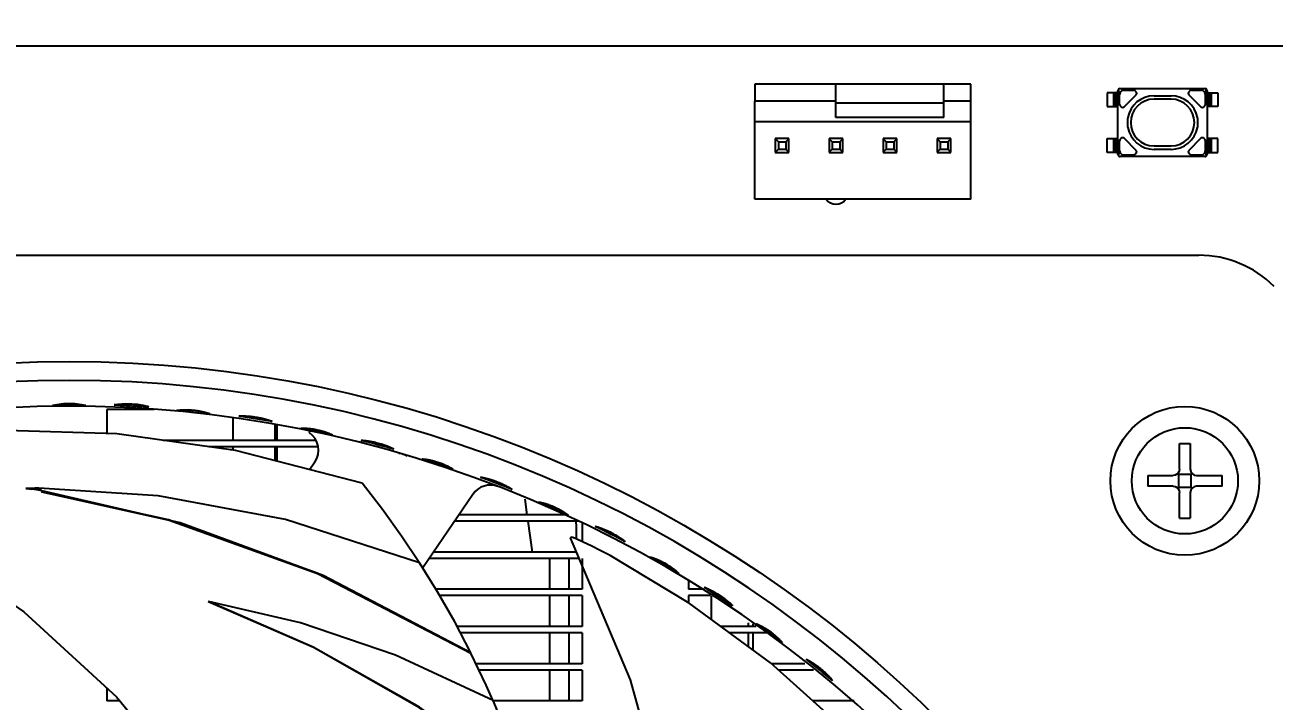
# Model space of a CAD drawing. Header units: millimetres. Extents: x 0 to 841, y 0 to 594.
# Drawn here: x 212.7 to 271.4, y 219 to 250.8 of the extents above; entities that cross this region are included whole.
import ezdxf

# ---------------------------------------------------------------- set-up
doc = ezdxf.new("R2010")
doc.units = ezdxf.units.MM
doc.header["$LTSCALE"] = 46.255
doc.layers.get('0').update_dxf_attribs({"linetype": 'CONTINUOUS'})
doc.layers.add('ASSEM_MEM', color=7, linetype='CONTINUOUS')
doc.styles.get("Standard").update_dxf_attribs({"font": 'txt', "width": 0.8})
doc.dimstyles.new('DIMSTYLE_1', dxfattribs={"dimtxt": 3, "dimasz": 2.1, "dimexe": 2, "dimexo": 1, "dimgap": 0.75, "dimtad": 1, "dimzin": 0, "dimdsep": 46, "dimtxsty": 'STANDARD', "dimblk": '_FILLED', "dimblk1": '_FILLED', "dimblk2": '_FILLED', "dimcen": 0.09, "dimazin": 0, "dimtp": 0.01, "dimtm": 0.01, "dimtfac": 1, "dimtofl": 0, "dimtmove": 0, "dimatfit": 3, "dimldrblk": '_FILLED', "dimfxl": 1, "dimtolj": 1, "dimtzin": 0, "dimarcsym": 0})

# ---------------------------------------------------------------- blocks, each defined once
blk = doc.blocks.new('_FILLED')
at = {"color": 0, "linetype": 'BYBLOCK'}
blk.add_solid([(0, 0), (-1, 0.167), (-1, -0.167)], dxfattribs=at)
blk = doc.blocks.new('*D12')
at = {"color": 7, "linetype": 'CONTINUOUS'}
for p, q in [((130.102, 253.79), (130.102, 267.81)), ((277.862, 231), (277.862, 267.81)), ((130.102, 265.81), (203.982, 265.81)), ((277.862, 265.81), (203.982, 265.81))]:
    blk.add_line(p, q, dxfattribs=at)
at = {"color": 7, "linetype": 'CONTINUOUS', "xscale": 2.1, "yscale": 2.1, "zscale": 2.1, "rotation": 180}
blk.add_blockref('_FILLED', (130.102, 265.81), dxfattribs=at)
at = {"color": 7, "linetype": 'CONTINUOUS', "xscale": 2.1, "yscale": 2.1, "zscale": 2.1}
blk.add_blockref('_FILLED', (277.862, 265.81), dxfattribs=at)
at = {"color": 7, "linetype": 'CONTINUOUS', "insert": (188.026, 269.56), "char_height": 3, "width": 14.4, "attachment_point": 2, "line_spacing_factor": 0.9}
blk.add_mtext('147.76', dxfattribs=at)

msp = doc.modelspace()

# ---------------------------------------------------------------- linework, layer by layer
at = {"color": 7, "linetype": 'CONTINUOUS'}
for p, q in [((216.522, 232.69), (216.522, 231.56)), ((218.752, 232.69), (216.522, 232.69)), ((222.443, 232.305), (222.443, 231.24)), ((224.42, 231.965), (224.42, 231.24)), ((224.543, 231.24), (224.543, 231.944)), ((226.354, 231.24), (219.174, 231.24)), ((226.463, 230.94), (221.327, 230.94)), ((222.443, 230.94), (222.443, 230.784)), ((224.42, 230.94), (224.42, 230.293)), ((224.543, 230.261), (224.543, 230.94)), ((236.308, 227.74), (236.204, 228.47)), ((238.039, 227.74), (233.088, 227.74)), ((238.701, 227.44), (232.884, 227.44)), ((236.558, 225.99), (236.351, 227.44)), ((238.592, 227.44), (238.606, 227.171)), ((238.606, 227.171), (238.611, 226.815)), ((238.897, 227.334), (238.897, 226.478)), ((238.611, 226.815), (238.611, 226.604)), ((238.611, 225.99), (231.896, 225.99)), ((238.738, 225.69), (231.692, 225.69)), ((237.348, 225.69), (237.348, 224.24)), ((238.261, 225.69), (238.261, 224.24)), ((238.897, 225.69), (238.897, 224.24)), ((243.897, 224.633), (243.897, 224.24)), ((238.897, 224.24), (232.01, 224.24)), ((244.514, 224.24), (243.897, 224.24)), ((238.897, 223.94), (232.187, 223.94)), ((237.348, 223.94), (237.348, 222.49)), ((238.261, 223.94), (238.261, 222.49)), ((238.897, 223.94), (238.897, 222.49)), ((243.897, 223.94), (243.897, 223.601)), ((244.929, 223.94), (243.897, 223.94)), ((244.961, 223.917), (244.961, 222.824)), ((238.897, 222.49), (233.005, 222.49)), ((238.897, 222.19), (233.163, 222.19)), ((237.348, 222.19), (237.348, 220.74)), ((238.261, 222.19), (238.261, 220.74)), ((238.897, 222.19), (238.897, 220.74)), ((247.083, 222.49), (245.417, 222.49)), ((247.719, 222.19), (245.826, 222.19)), ((246.704, 222.658), (246.704, 222.49)), ((246.704, 222.19), (246.704, 221.546)), ((246.92, 222.611), (246.92, 222.49)), ((246.92, 222.19), (246.92, 221.388)), ((238.897, 220.74), (233.892, 220.74)), ((238.897, 220.44), (234.038, 220.44)), ((237.348, 220.44), (237.348, 218.99)), ((238.261, 220.44), (238.261, 218.99)), ((238.897, 220.44), (238.897, 218.99)), ((249.361, 220.74), (247.796, 220.74)), ((249.777, 220.44), (248.131, 220.44)), ((216.522, 219.597), (216.522, 218.99)), ((217.133, 218.99), (216.522, 218.99)), ((238.897, 218.99), (234.706, 218.99)), ((251.69, 218.99), (249.748, 218.99))]:
    msp.add_line(p, q, dxfattribs=at)
at = {"layer": 'ASSEM_MEM', "color": 7, "linetype": 'CONTINUOUS'}
for p, q in [((302.102, 249.79), (134.102, 249.79)), ((247.022, 247.99), (247.022, 247.22)), ((257.182, 247.99), (247.022, 247.99)), ((250.832, 246.434), (250.832, 247.99)), ((255.912, 246.434), (255.912, 247.99)), ((257.182, 242.58), (257.182, 247.99)), ((263.602, 247.59), (263.602, 246.94)), ((264.102, 247.59), (263.602, 247.59)), ((263.903, 246.985), (263.903, 247.545)), ((263.903, 247.545), (264.102, 247.545)), ((264, 246.985), (264, 247.545)), ((264.102, 244.69), (264.102, 247.69)), ((264.152, 247.05), (264.152, 247.776)), ((264.182, 247.509), (264.182, 247.511)), ((264.182, 247.043), (264.182, 247.509)), ((264.202, 247.79), (268.202, 247.79)), ((264.206, 247.604), (264.207, 247.606)), ((264.286, 247.684), (264.287, 247.685)), ((264.38, 247.709), (264.382, 247.709)), ((264.382, 247.709), (264.848, 247.709)), ((264.396, 246.929), (264.962, 247.495)), ((264.842, 247.709), (264.842, 247.79)), ((264.962, 247.636), (264.919, 247.68)), ((267.486, 247.68), (267.442, 247.636)), ((267.442, 247.495), (268.008, 246.929)), ((267.557, 247.709), (268.022, 247.709)), ((267.562, 247.79), (267.562, 247.709)), ((268.022, 247.709), (268.024, 247.709)), ((268.118, 247.685), (268.119, 247.684)), ((268.197, 247.606), (268.198, 247.604)), ((268.222, 247.511), (268.222, 247.509)), ((268.222, 247.043), (268.222, 247.509)), ((268.252, 247.05), (268.252, 247.776)), ((268.302, 247.69), (268.302, 244.69)), ((268.302, 247.59), (268.802, 247.59)), ((268.302, 247.545), (268.502, 247.545)), ((268.404, 246.985), (268.404, 247.545)), ((268.502, 246.985), (268.502, 247.545)), ((268.802, 247.59), (268.802, 246.94)), ((247.022, 247.22), (250.832, 247.22)), ((247.022, 242.58), (247.022, 247.204)), ((250.832, 247.12), (255.912, 247.12)), ((255.912, 247.22), (257.182, 247.22)), ((263.602, 246.94), (264.102, 246.94)), ((263.903, 246.985), (264.102, 246.985)), ((264.102, 247.05), (264.182, 247.05)), ((264.212, 246.973), (264.255, 246.929)), ((265.802, 247.45), (266.602, 247.45)), ((266.602, 247.29), (265.802, 247.29)), ((268.15, 246.929), (268.193, 246.973)), ((268.222, 247.05), (268.302, 247.05)), ((268.302, 246.985), (268.502, 246.985)), ((268.802, 246.94), (268.302, 246.94)), ((250.832, 246.444), (255.912, 246.444)), ((255.912, 246.434), (250.832, 246.434)), ((264.562, 245.975), (264.562, 246.404)), ((267.842, 246.404), (267.842, 245.975)), ((257.182, 246.228), (247.022, 246.228)), ((247.972, 245.44), (247.972, 244.79)), ((248.622, 245.44), (247.972, 245.44)), ((248.122, 245.29), (247.972, 245.44)), ((248.122, 245.29), (248.122, 244.94)), ((248.122, 245.29), (248.472, 245.29)), ((248.622, 245.44), (248.472, 245.29)), ((248.472, 245.29), (248.472, 244.94)), ((248.622, 244.79), (248.622, 245.44)), ((250.512, 245.44), (250.512, 244.79)), ((251.162, 245.44), (250.512, 245.44)), ((250.662, 245.29), (250.512, 245.44)), ((250.662, 245.29), (250.662, 244.94)), ((250.662, 245.29), (251.012, 245.29)), ((251.162, 245.44), (251.012, 245.29)), ((251.012, 245.29), (251.012, 244.94)), ((251.162, 244.79), (251.162, 245.44)), ((253.052, 245.44), (253.052, 244.79)), ((253.702, 245.44), (253.052, 245.44)), ((253.202, 245.29), (253.052, 245.44)), ((253.202, 245.29), (253.202, 244.94)), ((253.202, 245.29), (253.552, 245.29)), ((253.702, 245.44), (253.552, 245.29)), ((253.552, 245.29), (253.552, 244.94)), ((253.702, 244.79), (253.702, 245.44)), ((255.592, 245.44), (255.592, 244.79)), ((256.242, 245.44), (255.592, 245.44)), ((255.742, 245.29), (255.592, 245.44)), ((255.742, 245.29), (255.742, 244.94)), ((255.742, 245.29), (256.092, 245.29)), ((256.242, 245.44), (256.092, 245.29)), ((256.092, 245.29), (256.092, 244.94)), ((256.242, 244.79), (256.242, 245.44)), ((263.602, 244.79), (263.602, 245.44)), ((263.602, 245.44), (264.102, 245.44)), ((263.903, 244.835), (263.903, 245.395)), ((263.903, 245.395), (264.102, 245.395)), ((264, 244.835), (264, 245.395)), ((264.182, 245.33), (264.102, 245.33)), ((264.152, 244.603), (264.152, 245.33)), ((264.182, 244.87), (264.182, 245.336)), ((264.255, 245.45), (264.212, 245.406)), ((264.962, 244.884), (264.396, 245.45)), ((268.008, 245.45), (267.442, 244.884)), ((268.193, 245.406), (268.15, 245.45)), ((268.222, 244.87), (268.222, 245.336)), ((268.302, 245.33), (268.222, 245.33)), ((268.252, 244.603), (268.252, 245.33)), ((268.802, 245.44), (268.302, 245.44)), ((268.302, 245.395), (268.502, 245.395)), ((268.404, 244.835), (268.404, 245.395)), ((268.502, 244.835), (268.502, 245.395)), ((268.802, 244.79), (268.802, 245.44)), ((247.972, 244.79), (248.122, 244.94)), ((247.972, 244.79), (248.622, 244.79)), ((248.122, 244.94), (248.472, 244.94)), ((248.622, 244.79), (248.472, 244.94)), ((250.512, 244.79), (250.662, 244.94)), ((250.512, 244.79), (251.162, 244.79)), ((250.662, 244.94), (251.012, 244.94)), ((251.162, 244.79), (251.012, 244.94)), ((253.052, 244.79), (253.202, 244.94)), ((253.052, 244.79), (253.702, 244.79)), ((253.202, 244.94), (253.552, 244.94)), ((253.702, 244.79), (253.552, 244.94)), ((255.592, 244.79), (255.742, 244.94)), ((255.592, 244.79), (256.242, 244.79)), ((255.742, 244.94), (256.092, 244.94)), ((256.242, 244.79), (256.092, 244.94)), ((264.102, 244.79), (263.602, 244.79)), ((263.903, 244.835), (264.102, 244.835)), ((264.182, 244.868), (264.182, 244.87)), ((268.202, 244.59), (264.202, 244.59)), ((264.207, 244.773), (264.206, 244.775)), ((264.287, 244.694), (264.286, 244.695)), ((264.382, 244.67), (264.38, 244.67)), ((264.382, 244.67), (264.848, 244.67)), ((264.842, 244.59), (264.842, 244.67)), ((264.919, 244.699), (264.962, 244.743)), ((265.802, 245.09), (266.602, 245.09)), ((266.602, 244.93), (265.802, 244.93)), ((267.442, 244.743), (267.486, 244.699)), ((267.557, 244.67), (268.022, 244.67)), ((267.562, 244.67), (267.562, 244.59)), ((268.024, 244.67), (268.022, 244.67)), ((268.119, 244.695), (268.118, 244.694)), ((268.198, 244.775), (268.197, 244.773)), ((268.222, 244.87), (268.222, 244.868)), ((268.302, 244.835), (268.502, 244.835)), ((268.302, 244.79), (268.802, 244.79)), ((257.182, 242.58), (247.022, 242.58)), ((161.592, 239.95), (267.913, 239.95)), ((214.48, 232.955), (213.959, 232.876)), ((213.959, 232.876), (214.484, 232.881)), ((215.013, 232.956), (214.48, 232.955)), ((214.484, 232.881), (215.009, 232.881)), ((215.009, 232.881), (215.534, 232.876)), ((215.534, 232.876), (215.013, 232.956)), ((217.413, 232.958), (216.872, 232.911)), ((216.872, 232.911), (217.413, 232.888)), ((217.959, 232.929), (217.413, 232.958)), ((217.413, 232.888), (217.953, 232.859)), ((217.953, 232.859), (218.493, 232.826)), ((218.493, 232.826), (217.959, 232.929)), ((220.348, 232.676), (219.821, 232.651)), ((219.821, 232.651), (220.343, 232.601)), ((220.343, 232.601), (220.866, 232.546)), ((220.877, 232.62), (220.348, 232.676)), ((220.866, 232.546), (221.387, 232.486)), ((221.387, 232.486), (220.877, 232.62)), ((223.936, 232.241), (223.887, 232.253)), ((226.091, 231.678), (226.044, 231.608)), ((226.09, 231.768), (226.07, 231.771)), ((226.126, 231.763), (226.09, 231.768)), ((226.671, 231.648), (226.639, 231.657)), ((226.701, 231.64), (226.671, 231.648)), ((226.758, 231.653), (226.781, 231.646)), ((226.802, 231.611), (226.778, 231.618)), ((229.646, 231.005), (229.671, 230.995)), ((267.002, 229.889), (267.002, 231.09)), ((267.002, 231.09), (267.502, 231.09)), ((267.502, 231.09), (267.502, 229.889)), ((222.443, 230.8), (222.331, 230.8)), ((229.665, 230.981), (229.64, 230.99)), ((226.307, 230.219), (226.069, 229.869)), ((231.705, 230.325), (231.728, 230.32)), ((231.73, 230.291), (231.706, 230.297)), ((231.805, 230.272), (231.771, 230.281)), ((232.334, 230.102), (232.304, 230.113)), ((232.364, 230.09), (232.334, 230.102)), ((265.502, 229.59), (265.502, 229.09)), ((265.502, 229.59), (266.702, 229.59)), ((266.912, 229.68), (266.952, 229.64)), ((266.952, 229.64), (266.952, 229.04)), ((267.552, 229.64), (266.952, 229.64)), ((267.593, 229.68), (267.552, 229.64)), ((267.552, 229.04), (267.552, 229.64)), ((267.802, 229.59), (269.002, 229.59)), ((269.002, 229.09), (269.002, 229.59)), ((212.935, 228.985), (212.715, 228.978)), ((212.981, 228.945), (212.715, 228.982)), ((212.715, 228.982), (212.741, 228.976)), ((212.715, 228.978), (212.77, 228.975)), ((212.935, 228.985), (212.741, 228.979)), ((212.741, 228.979), (212.981, 228.945)), ((212.741, 228.978), (212.756, 228.977)), ((213.13, 228.99), (212.935, 228.985)), ((213.221, 228.911), (212.981, 228.945)), ((213.324, 228.994), (213.13, 228.99)), ((213.46, 228.875), (213.221, 228.911)), ((213.46, 228.875), (213.324, 228.994)), ((218.929, 228.637), (213.324, 228.994)), ((213.448, 228.82), (219.45, 227.49)), ((219.968, 227.357), (213.46, 228.875)), ((233.746, 228.705), (231.389, 225.245)), ((266.702, 229.09), (265.502, 229.09)), ((266.912, 228.999), (266.952, 229.04)), ((266.952, 229.04), (267.552, 229.04)), ((267.002, 227.59), (267.002, 228.79)), ((267.502, 228.79), (267.502, 227.59)), ((267.593, 228.999), (267.552, 229.04)), ((269.002, 229.09), (267.802, 229.09)), ((237.211, 228.228), (237.186, 228.237)), ((237.307, 228.193), (237.274, 228.205)), ((237.805, 227.972), (237.776, 227.986)), ((237.833, 227.957), (237.805, 227.972)), ((237.926, 227.907), (237.884, 227.93)), ((267.002, 227.59), (267.502, 227.59)), ((239.909, 227.048), (239.86, 227.068)), ((239.865, 227.082), (239.89, 227.073)), ((238.366, 226.688), (238.33, 226.657)), ((238.33, 226.657), (238.33, 226.654)), ((240.618, 226.682), (240.573, 226.71)), ((242.43, 225.641), (242.452, 225.631)), ((242.541, 225.558), (242.509, 225.574)), ((243.024, 225.281), (242.997, 225.299)), ((243.05, 225.264), (243.024, 225.281)), ((233.649, 221.235), (226.414, 224.993)), ((226.232, 221.517), (221.3, 223.665)), ((247.452, 222.405), (247.435, 222.416)), ((247.482, 222.386), (247.452, 222.405)), ((247.932, 222.06), (247.907, 222.08)), ((247.956, 222.04), (247.932, 222.06)), ((249.776, 220.734), (249.754, 220.749))]:
    msp.add_line(p, q, dxfattribs=at)
for points in [[(264.207, 247.606), (264.217, 247.622), (264.228, 247.637), (264.241, 247.65)], [(264.241, 247.65), (264.255, 247.663), (264.27, 247.674), (264.286, 247.684)], [(268.119, 247.684), (268.135, 247.674), (268.15, 247.663), (268.164, 247.65)], [(268.164, 247.65), (268.176, 247.637), (268.188, 247.622), (268.197, 247.606)], [(264.241, 244.729), (264.228, 244.742), (264.217, 244.757), (264.207, 244.773)], [(264.286, 244.695), (264.27, 244.705), (264.255, 244.716), (264.241, 244.729)], [(268.164, 244.729), (268.15, 244.716), (268.135, 244.705), (268.119, 244.695)], [(268.197, 244.773), (268.188, 244.757), (268.176, 244.742), (268.164, 244.729)], [(213.961, 232.876), (213.989, 232.884), (214.017, 232.891), (214.045, 232.898), (214.073, 232.904), (214.101, 232.91), (214.128, 232.915), (214.155, 232.92), (214.181, 232.925), (214.208, 232.929), (214.234, 232.933), (214.26, 232.937), (214.285, 232.94), (214.31, 232.943)], [(214.31, 232.943), (214.335, 232.946), (214.36, 232.949), (214.384, 232.952), (214.408, 232.954), (214.432, 232.956), (214.457, 232.958), (214.481, 232.96), (214.506, 232.962), (214.531, 232.963), (214.558, 232.965), (214.586, 232.966), (214.616, 232.967), (214.651, 232.968), (214.693, 232.969), (214.748, 232.969)], [(214.748, 232.969), (214.803, 232.969), (214.845, 232.968), (214.88, 232.967), (214.91, 232.966), (214.938, 232.965), (214.964, 232.963), (214.99, 232.962), (215.015, 232.96), (215.039, 232.958), (215.063, 232.956), (215.087, 232.954), (215.112, 232.952), (215.136, 232.949), (215.161, 232.946), (215.185, 232.943)], [(215.185, 232.943), (215.211, 232.94), (215.236, 232.937), (215.262, 232.933), (215.288, 232.929), (215.315, 232.925), (215.341, 232.92), (215.368, 232.915), (215.396, 232.91), (215.423, 232.904), (215.451, 232.898), (215.479, 232.891), (215.508, 232.884), (215.536, 232.876)], [(216.873, 232.911), (216.904, 232.916), (216.935, 232.922), (216.966, 232.926), (216.996, 232.931), (217.026, 232.935), (217.055, 232.938), (217.084, 232.941), (217.112, 232.944), (217.14, 232.947), (217.168, 232.949), (217.195, 232.951), (217.222, 232.953)], [(217.222, 232.953), (217.248, 232.955), (217.274, 232.956), (217.3, 232.958), (217.326, 232.959), (217.352, 232.959), (217.377, 232.96), (217.403, 232.961), (217.43, 232.961), (217.457, 232.961), (217.485, 232.961), (217.515, 232.961), (217.548, 232.96), (217.584, 232.96), (217.629, 232.958), (217.687, 232.955)], [(217.687, 232.955), (217.749, 232.952), (217.797, 232.948), (217.836, 232.945), (217.87, 232.942), (217.902, 232.939), (217.931, 232.936), (217.96, 232.933), (217.987, 232.929), (218.014, 232.926), (218.041, 232.922), (218.068, 232.918), (218.094, 232.914), (218.121, 232.91), (218.147, 232.906), (218.174, 232.901), (218.201, 232.896), (218.228, 232.891), (218.256, 232.885), (218.284, 232.879), (218.313, 232.873), (218.342, 232.866), (218.371, 232.859), (218.401, 232.852), (218.431, 232.844), (218.462, 232.835), (218.493, 232.826)], [(219.82, 232.651), (219.849, 232.656), (219.878, 232.66), (219.907, 232.664), (219.935, 232.667), (219.963, 232.67), (219.99, 232.673), (220.018, 232.675), (220.045, 232.677), (220.071, 232.678), (220.098, 232.68), (220.124, 232.681), (220.149, 232.681), (220.175, 232.682), (220.2, 232.682), (220.225, 232.682), (220.249, 232.682), (220.273, 232.682), (220.298, 232.682), (220.322, 232.681), (220.347, 232.68), (220.371, 232.679), (220.397, 232.678), (220.423, 232.677), (220.451, 232.675), (220.482, 232.673), (220.516, 232.671), (220.558, 232.667), (220.613, 232.662)], [(220.613, 232.662), (220.668, 232.656), (220.709, 232.65), (220.744, 232.646), (220.774, 232.641), (220.801, 232.637), (220.828, 232.633), (220.853, 232.629), (220.877, 232.625), (220.901, 232.62), (220.925, 232.616), (220.949, 232.611), (220.973, 232.606), (220.997, 232.601), (221.021, 232.596), (221.045, 232.59), (221.07, 232.585), (221.095, 232.579), (221.121, 232.572), (221.146, 232.566), (221.172, 232.558), (221.198, 232.551), (221.225, 232.543), (221.251, 232.535), (221.278, 232.526), (221.305, 232.517), (221.332, 232.507), (221.36, 232.497), (221.387, 232.486)], [(223.083, 232.372), (223.056, 232.374), (223.029, 232.375), (223.001, 232.376), (222.973, 232.377), (222.945, 232.378), (222.916, 232.378), (222.887, 232.379), (222.857, 232.379), (222.827, 232.378), (222.795, 232.378), (222.764, 232.377), (222.73, 232.375)], [(222.731, 232.38), (222.764, 232.382), (222.795, 232.384), (222.827, 232.386), (222.857, 232.387), (222.887, 232.388), (222.916, 232.389), (222.945, 232.389), (222.974, 232.389), (223.001, 232.389), (223.029, 232.388), (223.056, 232.388), (223.083, 232.387)], [(223.083, 232.387), (223.11, 232.386), (223.136, 232.384), (223.162, 232.383), (223.189, 232.381)], [(223.188, 232.364), (223.162, 232.367), (223.136, 232.368), (223.109, 232.37), (223.083, 232.372)], [(223.356, 232.347), (223.325, 232.351), (223.296, 232.354), (223.268, 232.357), (223.241, 232.36), (223.214, 232.362), (223.188, 232.364)], [(223.189, 232.381), (223.215, 232.379), (223.242, 232.377), (223.269, 232.374), (223.297, 232.372), (223.326, 232.369), (223.357, 232.365), (223.391, 232.361), (223.429, 232.356), (223.475, 232.35), (223.536, 232.341)], [(223.533, 232.322), (223.473, 232.331), (223.427, 232.338), (223.389, 232.343), (223.356, 232.347)], [(223.887, 232.253), (223.863, 232.258), (223.838, 232.264), (223.813, 232.269), (223.788, 232.275), (223.761, 232.281), (223.734, 232.286), (223.704, 232.292), (223.672, 232.298), (223.635, 232.305), (223.591, 232.313), (223.533, 232.322)], [(223.536, 232.341), (223.596, 232.331), (223.642, 232.323), (223.68, 232.315), (223.713, 232.309)], [(223.713, 232.309), (223.743, 232.303), (223.771, 232.297), (223.799, 232.291), (223.825, 232.284), (223.851, 232.278), (223.877, 232.272)], [(223.877, 232.272), (223.902, 232.266), (223.927, 232.259), (223.952, 232.252)], [(224.3, 232.129), (224.272, 232.14), (224.244, 232.15), (224.217, 232.159), (224.19, 232.168), (224.163, 232.177), (224.137, 232.185), (224.111, 232.193), (224.085, 232.201), (224.06, 232.208), (224.035, 232.215), (224.01, 232.222), (223.985, 232.228), (223.961, 232.235), (223.936, 232.241)], [(223.952, 232.252), (223.978, 232.245), (224.003, 232.238), (224.029, 232.23), (224.055, 232.222), (224.081, 232.214), (224.107, 232.205), (224.134, 232.196), (224.161, 232.187), (224.188, 232.177), (224.216, 232.166), (224.244, 232.155), (224.272, 232.144), (224.301, 232.131)], [(228.54, 229.234), (222.582, 230.765), (216.986, 231.544), (211.796, 231.715), (207.043, 231.403), (202.763, 230.727)], [(225.649, 231.811), (225.679, 231.812), (225.707, 231.814), (225.735, 231.815), (225.763, 231.816), (225.79, 231.816), (225.817, 231.816), (225.843, 231.815), (225.869, 231.814), (225.895, 231.813), (225.92, 231.812), (225.945, 231.811), (225.97, 231.809), (225.994, 231.807)], [(225.908, 231.79), (225.891, 231.792), (225.873, 231.793), (225.853, 231.795), (225.831, 231.796), (225.807, 231.798), (225.781, 231.799), (225.752, 231.801), (225.721, 231.802), (225.687, 231.802), (225.649, 231.802)], [(225.996, 231.781), (225.966, 231.784), (225.937, 231.787), (225.908, 231.79)], [(225.994, 231.807), (226.019, 231.805), (226.043, 231.802), (226.067, 231.8)], [(226.07, 231.771), (226.048, 231.774), (226.023, 231.777), (225.996, 231.781)], [(226.067, 231.8), (226.091, 231.797), (226.116, 231.794), (226.14, 231.791), (226.166, 231.787), (226.192, 231.784), (226.219, 231.779), (226.247, 231.775), (226.279, 231.769), (226.314, 231.763), (226.358, 231.754), (226.416, 231.743)], [(226.259, 231.741), (226.231, 231.746), (226.203, 231.751), (226.172, 231.756), (226.156, 231.758), (226.126, 231.763)], [(226.409, 231.711), (226.355, 231.723), (226.312, 231.731), (226.285, 231.736), (226.259, 231.741)], [(226.639, 231.657), (226.611, 231.664), (226.583, 231.671), (226.557, 231.678), (226.531, 231.684), (226.506, 231.69), (226.463, 231.7), (226.409, 231.711)], [(226.416, 231.743), (226.474, 231.73), (226.517, 231.72), (226.552, 231.711), (226.583, 231.703)], [(226.583, 231.703), (226.611, 231.696), (226.638, 231.689), (226.663, 231.682), (226.687, 231.675), (226.711, 231.668), (226.735, 231.66), (226.758, 231.653)], [(226.778, 231.618), (226.756, 231.624), (226.736, 231.63), (226.701, 231.64)], [(226.781, 231.646), (226.804, 231.638), (226.827, 231.63), (226.851, 231.622), (226.874, 231.613), (226.897, 231.604), (226.921, 231.595), (226.945, 231.586), (226.969, 231.576), (226.994, 231.565), (227.019, 231.555), (227.044, 231.543), (227.069, 231.531), (227.095, 231.519), (227.121, 231.506), (227.148, 231.492)], [(226.877, 231.587), (226.858, 231.593), (226.829, 231.602), (226.802, 231.611)], [(227.144, 231.484), (227.11, 231.499), (227.079, 231.512), (227.051, 231.524), (227.025, 231.534), (227, 231.543), (226.978, 231.552), (226.958, 231.559), (226.939, 231.566), (226.921, 231.572), (226.905, 231.577), (226.877, 231.587)], [(228.842, 231.196), (228.815, 231.201), (228.789, 231.205), (228.761, 231.209), (228.734, 231.213), (228.706, 231.216), (228.677, 231.22), (228.648, 231.223), (228.618, 231.226), (228.588, 231.229), (228.557, 231.232), (228.525, 231.234), (228.492, 231.236)], [(228.493, 231.241), (228.526, 231.24), (228.558, 231.239), (228.589, 231.237), (228.619, 231.235), (228.649, 231.233), (228.678, 231.23), (228.707, 231.228), (228.735, 231.225), (228.763, 231.222), (228.79, 231.218), (228.817, 231.215), (228.844, 231.211)], [(228.946, 231.178), (228.92, 231.183), (228.894, 231.187), (228.868, 231.192), (228.842, 231.196)], [(228.844, 231.211), (228.87, 231.207), (228.896, 231.203), (228.922, 231.199)], [(228.922, 231.199), (228.948, 231.194), (228.974, 231.189), (229.001, 231.184), (229.028, 231.179), (229.055, 231.174), (229.084, 231.167), (229.114, 231.161), (229.147, 231.153), (229.185, 231.144), (229.23, 231.133), (229.289, 231.118)], [(229.111, 231.143), (229.081, 231.15), (229.052, 231.156), (229.025, 231.162), (228.998, 231.167), (228.972, 231.173), (228.946, 231.178)], [(229.285, 231.1), (229.226, 231.115), (229.181, 231.126), (229.143, 231.135), (229.111, 231.143)], [(229.64, 230.99), (229.616, 230.998), (229.591, 231.007), (229.566, 231.015), (229.54, 231.024), (229.514, 231.032), (229.486, 231.041), (229.457, 231.05), (229.425, 231.06), (229.388, 231.071), (229.343, 231.084), (229.285, 231.1)], [(229.289, 231.118), (229.348, 231.102), (229.394, 231.088), (229.43, 231.077), (229.463, 231.067)], [(229.463, 231.067), (229.492, 231.058), (229.52, 231.049), (229.546, 231.04), (229.572, 231.031), (229.597, 231.023), (229.622, 231.014), (229.646, 231.005)], [(230.027, 230.828), (229.999, 230.842), (229.972, 230.855), (229.945, 230.867), (229.918, 230.88), (229.892, 230.891), (229.865, 230.903), (229.839, 230.913), (229.814, 230.924), (229.789, 230.934), (229.763, 230.944), (229.739, 230.954), (229.714, 230.963), (229.689, 230.972), (229.665, 230.981)], [(229.671, 230.995), (229.695, 230.986), (229.72, 230.976), (229.744, 230.966), (229.769, 230.956), (229.794, 230.945), (229.819, 230.935), (229.844, 230.923), (229.869, 230.911), (229.895, 230.899), (229.921, 230.886), (229.947, 230.873), (229.974, 230.859), (230.001, 230.845), (230.028, 230.83)], [(200.791, 230.159), (207.245, 226.864), (212.612, 223.172), (216.972, 219.186), (220.517, 214.875), (223.364, 210.178), (225.554, 205.05), (227.026, 199.756)], [(231.356, 230.363), (231.383, 230.363), (231.409, 230.362), (231.435, 230.361), (231.461, 230.359), (231.486, 230.357), (231.512, 230.355), (231.537, 230.352), (231.561, 230.349), (231.586, 230.345), (231.61, 230.342), (231.634, 230.338), (231.658, 230.334), (231.681, 230.329), (231.705, 230.325)], [(231.596, 230.321), (231.58, 230.325), (231.562, 230.328), (231.543, 230.331), (231.523, 230.335), (231.5, 230.339), (231.476, 230.343), (231.449, 230.347), (231.421, 230.351), (231.39, 230.355), (231.356, 230.359)], [(231.706, 230.297), (231.68, 230.303), (231.651, 230.31), (231.624, 230.315), (231.596, 230.321)], [(231.728, 230.32), (231.752, 230.315), (231.775, 230.31), (231.799, 230.304), (231.823, 230.299), (231.847, 230.292), (231.873, 230.286), (231.899, 230.279), (231.927, 230.271), (231.957, 230.263), (231.992, 230.253), (232.035, 230.24), (232.091, 230.222)], [(231.771, 230.281), (231.751, 230.286), (231.73, 230.291)], [(231.935, 230.237), (231.908, 230.245), (231.88, 230.252), (231.851, 230.26), (231.835, 230.265), (231.805, 230.272)], [(232.081, 230.192), (232.028, 230.208), (231.986, 230.222), (231.961, 230.229), (231.935, 230.237)], [(232.304, 230.113), (232.276, 230.124), (232.25, 230.133), (232.225, 230.143), (232.2, 230.152), (232.175, 230.16), (232.133, 230.174), (232.081, 230.192)], [(232.091, 230.222), (232.147, 230.203), (232.189, 230.189), (232.223, 230.176), (232.253, 230.165)], [(232.253, 230.165), (232.28, 230.155), (232.306, 230.145), (232.33, 230.136), (232.354, 230.126), (232.377, 230.117), (232.399, 230.107), (232.422, 230.097), (232.444, 230.087)], [(232.438, 230.06), (232.417, 230.069), (232.398, 230.077), (232.364, 230.09)], [(232.533, 230.019), (232.515, 230.027), (232.487, 230.039), (232.461, 230.05), (232.438, 230.06)], [(232.444, 230.087), (232.466, 230.077), (232.488, 230.067), (232.511, 230.056), (232.533, 230.045), (232.556, 230.034), (232.578, 230.023), (232.601, 230.011), (232.624, 229.998), (232.647, 229.985), (232.671, 229.972), (232.695, 229.958), (232.719, 229.944), (232.743, 229.929), (232.767, 229.913), (232.793, 229.896)], [(232.788, 229.888), (232.756, 229.907), (232.727, 229.924), (232.7, 229.938), (232.675, 229.951), (232.651, 229.963), (232.63, 229.973), (232.611, 229.983), (232.592, 229.992), (232.576, 229.999), (232.56, 230.007), (232.533, 230.019)], [(267.002, 229.889), (266.988, 229.796), (266.945, 229.713), (266.879, 229.647), (266.795, 229.604), (266.702, 229.59)], [(234.447, 229.425), (234.421, 229.432), (234.395, 229.439), (234.368, 229.446), (234.341, 229.453), (234.313, 229.459), (234.285, 229.466), (234.257, 229.472), (234.227, 229.478), (234.197, 229.484), (234.167, 229.49), (234.136, 229.496), (234.103, 229.501)], [(234.104, 229.506), (234.137, 229.502), (234.168, 229.497), (234.199, 229.492), (234.229, 229.487), (234.259, 229.482), (234.288, 229.476), (234.316, 229.47), (234.344, 229.464), (234.371, 229.458), (234.398, 229.452), (234.424, 229.446), (234.45, 229.439)], [(234.523, 229.403), (234.498, 229.411), (234.472, 229.418), (234.447, 229.425)], [(234.45, 229.439), (234.476, 229.433), (234.502, 229.426), (234.527, 229.419)], [(234.708, 229.344), (234.679, 229.354), (234.651, 229.363), (234.625, 229.372), (234.599, 229.38), (234.573, 229.388), (234.548, 229.396), (234.523, 229.403)], [(234.527, 229.419), (234.552, 229.412), (234.578, 229.404), (234.604, 229.396), (234.63, 229.388), (234.657, 229.38), (234.684, 229.371), (234.714, 229.361), (234.746, 229.35), (234.782, 229.338), (234.826, 229.322), (234.884, 229.3)], [(234.877, 229.283), (234.82, 229.304), (234.776, 229.32), (234.74, 229.333), (234.708, 229.344)], [(235.232, 229.13), (235.209, 229.141), (235.186, 229.152), (235.163, 229.162), (235.14, 229.173), (235.116, 229.184), (235.091, 229.194), (235.065, 229.206), (235.038, 229.218), (235.008, 229.23), (234.973, 229.244), (234.931, 229.261), (234.877, 229.283)], [(234.884, 229.3), (234.94, 229.278), (234.984, 229.26), (235.019, 229.245), (235.05, 229.232)], [(226.414, 224.993), (219.421, 227.499), (213.448, 228.821)], [(231.215, 225.497), (230.389, 226.736), (229.49, 227.994), (228.54, 229.234)], [(235.05, 229.232), (235.078, 229.22), (235.105, 229.208), (235.13, 229.196), (235.155, 229.185), (235.179, 229.174), (235.203, 229.162), (235.226, 229.151)], [(235.226, 229.151), (235.249, 229.139), (235.273, 229.127), (235.296, 229.115), (235.319, 229.102), (235.343, 229.09), (235.366, 229.076), (235.39, 229.063), (235.414, 229.049), (235.438, 229.035), (235.463, 229.02), (235.487, 229.004), (235.512, 228.988), (235.537, 228.972), (235.562, 228.955), (235.588, 228.937)], [(235.587, 228.935), (235.562, 228.951), (235.537, 228.966), (235.512, 228.981), (235.487, 228.996), (235.463, 229.01), (235.439, 229.023), (235.415, 229.036), (235.392, 229.049), (235.368, 229.061), (235.345, 229.073), (235.322, 229.085), (235.299, 229.097), (235.277, 229.108), (235.254, 229.119), (235.232, 229.13)], [(266.702, 229.09), (266.795, 229.075), (266.879, 229.032), (266.945, 228.966), (266.988, 228.883), (267.002, 228.79)], [(231.238, 225.489), (224.923, 227.522), (218.929, 228.637)], [(237.186, 228.237), (237.157, 228.246), (237.126, 228.257), (237.109, 228.262), (237.094, 228.267), (237.078, 228.272), (237.06, 228.278), (237.04, 228.283), (237.019, 228.29), (236.996, 228.296), (236.97, 228.303), (236.942, 228.311), (236.911, 228.318), (236.877, 228.326), (236.838, 228.334)], [(236.84, 228.343), (236.87, 228.338), (236.898, 228.334), (236.925, 228.329), (236.952, 228.324), (236.979, 228.318), (237.005, 228.313), (237.031, 228.307), (237.056, 228.301), (237.081, 228.294), (237.106, 228.288), (237.13, 228.281), (237.154, 228.274), (237.177, 228.267), (237.201, 228.26)], [(237.201, 228.26), (237.224, 228.253), (237.247, 228.245), (237.27, 228.237), (237.293, 228.229), (237.317, 228.221), (237.341, 228.212), (237.365, 228.203), (237.391, 228.193), (237.418, 228.183), (237.448, 228.171), (237.481, 228.157), (237.522, 228.14), (237.576, 228.116)], [(237.274, 228.205), (237.255, 228.212), (237.234, 228.22), (237.211, 228.228)], [(237.418, 228.149), (237.391, 228.16), (237.363, 228.171), (237.335, 228.182), (237.307, 228.193)], [(237.563, 228.087), (237.511, 228.11), (237.47, 228.128), (237.444, 228.138), (237.418, 228.149)], [(237.776, 227.986), (237.75, 228), (237.725, 228.012), (237.7, 228.024), (237.677, 228.035), (237.653, 228.046), (237.613, 228.065), (237.563, 228.087)], [(237.576, 228.116), (237.63, 228.092), (237.67, 228.073), (237.703, 228.057), (237.732, 228.043)], [(219.45, 227.49), (226.43, 224.986), (233.649, 221.235)], [(237.732, 228.043), (237.757, 228.03), (237.782, 228.018), (237.805, 228.006), (237.827, 227.994), (237.849, 227.982), (237.871, 227.97)], [(237.884, 227.93), (237.866, 227.94), (237.833, 227.957)], [(237.871, 227.97), (237.892, 227.958), (237.913, 227.946)], [(237.913, 227.946), (237.934, 227.933), (237.955, 227.921), (237.976, 227.908), (237.997, 227.895), (238.018, 227.881), (238.039, 227.868), (238.061, 227.853), (238.082, 227.839), (238.104, 227.823), (238.126, 227.808), (238.148, 227.791), (238.17, 227.775), (238.193, 227.757), (238.215, 227.739), (238.238, 227.72)], [(237.994, 227.869), (237.976, 227.879), (237.95, 227.894), (237.926, 227.907)], [(238.233, 227.713), (238.203, 227.735), (238.176, 227.754), (238.15, 227.771), (238.127, 227.787), (238.105, 227.801), (238.085, 227.814), (238.067, 227.825), (238.05, 227.835), (238.034, 227.845), (238.02, 227.854), (237.994, 227.869)], [(233.652, 221.257), (226.7, 224.889), (219.968, 227.357)], [(239.86, 227.068), (239.835, 227.078), (239.81, 227.087), (239.785, 227.097), (239.759, 227.107), (239.733, 227.116), (239.706, 227.126), (239.679, 227.135), (239.651, 227.144), (239.623, 227.154), (239.594, 227.163), (239.564, 227.172), (239.533, 227.181), (239.501, 227.19)], [(239.503, 227.194), (239.535, 227.186), (239.566, 227.178), (239.596, 227.17), (239.626, 227.162), (239.654, 227.154), (239.682, 227.145), (239.71, 227.136), (239.737, 227.128), (239.763, 227.119), (239.789, 227.11), (239.815, 227.101), (239.84, 227.092), (239.865, 227.082)], [(239.89, 227.073), (239.915, 227.063), (239.939, 227.053), (239.964, 227.043), (239.988, 227.033), (240.014, 227.022), (240.039, 227.011), (240.066, 226.999), (240.094, 226.986), (240.125, 226.972), (240.16, 226.956), (240.202, 226.935), (240.257, 226.908)], [(240.087, 226.97), (240.059, 226.982), (240.033, 226.995), (240.007, 227.006), (239.982, 227.017), (239.958, 227.027), (239.933, 227.038), (239.909, 227.048)], [(240.248, 226.891), (240.194, 226.918), (240.152, 226.939), (240.118, 226.955), (240.087, 226.97)], [(240.573, 226.71), (240.551, 226.723), (240.529, 226.737), (240.506, 226.75), (240.483, 226.764), (240.458, 226.778), (240.433, 226.792), (240.406, 226.807), (240.377, 226.823), (240.343, 226.841), (240.302, 226.863), (240.248, 226.891)], [(240.257, 226.908), (240.311, 226.88), (240.353, 226.857), (240.386, 226.839), (240.416, 226.823)], [(238.329, 226.655), (241.155, 219.981), (242.893, 213.704), (243.671, 207.848), (243.615, 202.267), (242.778, 196.839), (241.159, 191.502), (238.884, 186.501)], [(240.204, 225.822), (239.735, 226.07), (239.31, 226.284), (238.942, 226.459), (238.644, 226.591), (238.443, 226.67), (238.366, 226.688)], [(240.416, 226.823), (240.443, 226.807), (240.468, 226.793), (240.492, 226.778), (240.515, 226.764), (240.538, 226.751), (240.56, 226.737)], [(240.56, 226.737), (240.582, 226.723), (240.604, 226.709)], [(240.604, 226.709), (240.626, 226.694), (240.648, 226.68), (240.67, 226.665), (240.692, 226.65), (240.714, 226.634), (240.736, 226.619), (240.759, 226.602), (240.781, 226.585), (240.804, 226.568), (240.827, 226.55), (240.85, 226.532), (240.873, 226.513), (240.896, 226.493), (240.919, 226.473)], [(240.918, 226.471), (240.894, 226.49), (240.87, 226.509), (240.846, 226.527), (240.822, 226.544), (240.799, 226.561), (240.775, 226.578), (240.752, 226.594), (240.729, 226.609), (240.707, 226.624), (240.684, 226.639), (240.662, 226.654), (240.64, 226.668), (240.618, 226.682)], [(258.992, 208.11), (255.412, 213.112), (251.626, 217.306), (247.759, 220.773), (243.918, 223.588), (240.204, 225.822)], [(242.342, 225.651), (242.327, 225.658), (242.31, 225.665), (242.291, 225.673), (242.271, 225.681), (242.249, 225.69), (242.224, 225.7), (242.198, 225.71), (242.168, 225.72), (242.136, 225.731), (242.1, 225.743)], [(242.102, 225.751), (242.131, 225.744), (242.159, 225.736), (242.186, 225.729), (242.212, 225.721), (242.238, 225.712), (242.263, 225.704), (242.288, 225.695), (242.313, 225.687), (242.337, 225.678), (242.36, 225.669), (242.384, 225.66), (242.407, 225.65), (242.43, 225.641)], [(233.652, 221.257), (232.891, 222.707), (232.085, 224.119), (231.238, 225.489)], [(242.448, 225.604), (242.424, 225.615), (242.396, 225.628), (242.37, 225.639), (242.342, 225.651)], [(242.509, 225.574), (242.491, 225.583), (242.471, 225.593), (242.448, 225.604)], [(242.452, 225.631), (242.474, 225.622), (242.497, 225.612), (242.519, 225.601), (242.541, 225.591), (242.564, 225.58), (242.587, 225.569), (242.61, 225.558), (242.634, 225.545), (242.66, 225.532), (242.688, 225.517), (242.72, 225.5), (242.759, 225.478), (242.811, 225.449)], [(242.636, 225.509), (242.611, 225.523), (242.584, 225.537), (242.569, 225.544), (242.541, 225.558)], [(242.795, 225.422), (242.747, 225.449), (242.708, 225.471), (242.685, 225.483), (242.661, 225.496), (242.636, 225.509)], [(242.997, 225.299), (242.972, 225.314), (242.948, 225.329), (242.925, 225.344), (242.903, 225.358), (242.88, 225.371), (242.842, 225.394), (242.795, 225.422)], [(242.811, 225.449), (242.86, 225.42), (242.897, 225.398), (242.928, 225.379), (242.954, 225.363), (242.978, 225.347)], [(242.978, 225.347), (243, 225.333), (243.021, 225.319), (243.042, 225.305), (243.062, 225.291)], [(243.16, 225.188), (243.138, 225.204), (243.117, 225.218), (243.098, 225.231), (243.081, 225.243), (243.05, 225.264)], [(243.062, 225.291), (243.081, 225.278), (243.1, 225.264), (243.119, 225.25), (243.138, 225.237), (243.157, 225.223)], [(243.157, 225.223), (243.176, 225.208), (243.195, 225.194), (243.214, 225.179), (243.233, 225.164), (243.252, 225.148), (243.271, 225.132), (243.29, 225.116), (243.309, 225.099), (243.329, 225.082), (243.348, 225.064), (243.368, 225.045), (243.388, 225.026), (243.407, 225.006), (243.427, 224.986)], [(243.422, 224.98), (243.395, 225.004), (243.369, 225.026), (243.346, 225.046), (243.324, 225.064), (243.304, 225.08), (243.286, 225.095), (243.269, 225.108), (243.253, 225.12), (243.238, 225.131), (243.225, 225.141), (243.212, 225.15), (243.201, 225.159), (243.185, 225.17), (243.16, 225.188)], [(244.996, 224.155), (244.973, 224.168), (244.949, 224.18), (244.925, 224.192), (244.901, 224.204), (244.877, 224.217), (244.851, 224.229), (244.826, 224.241), (244.8, 224.253), (244.773, 224.266), (244.746, 224.278), (244.718, 224.29), (244.689, 224.302), (244.66, 224.314), (244.629, 224.326)], [(244.631, 224.331), (244.662, 224.319), (244.692, 224.308), (244.721, 224.297), (244.749, 224.286), (244.777, 224.275), (244.804, 224.263), (244.83, 224.252), (244.856, 224.24), (244.882, 224.228), (244.907, 224.217), (244.931, 224.205), (244.955, 224.193), (244.979, 224.181)], [(244.979, 224.181), (245.003, 224.169), (245.026, 224.157), (245.05, 224.145), (245.073, 224.132), (245.097, 224.12), (245.12, 224.106), (245.145, 224.092), (245.17, 224.078), (245.197, 224.062), (245.226, 224.045), (245.259, 224.025), (245.299, 224), (245.35, 223.967)], [(245.188, 224.046), (245.162, 224.062), (245.137, 224.077), (245.112, 224.091), (245.089, 224.104), (245.065, 224.117), (245.042, 224.13), (245.019, 224.143), (244.996, 224.155)], [(245.34, 223.951), (245.289, 223.984), (245.25, 224.009), (245.217, 224.029), (245.188, 224.046)], [(245.603, 223.768), (245.582, 223.784), (245.56, 223.8), (245.538, 223.816), (245.514, 223.833), (245.489, 223.851), (245.461, 223.87), (245.43, 223.892), (245.391, 223.918), (245.34, 223.951)], [(245.35, 223.967), (245.401, 223.933), (245.44, 223.907), (245.472, 223.885), (245.5, 223.866)], [(236.181, 215.127), (231.241, 218.668), (226.24, 221.495), (221.297, 223.648)], [(234.706, 219.009), (230.107, 221.141), (225.627, 222.667), (221.3, 223.665)], [(245.5, 223.866), (245.525, 223.848), (245.548, 223.83), (245.571, 223.814), (245.592, 223.798), (245.614, 223.781)], [(245.707, 223.688), (245.686, 223.705), (245.665, 223.721), (245.645, 223.737), (245.624, 223.752), (245.603, 223.768)], [(245.614, 223.781), (245.634, 223.765), (245.655, 223.749), (245.675, 223.733), (245.696, 223.716)], [(245.696, 223.716), (245.716, 223.7), (245.736, 223.683), (245.756, 223.665), (245.777, 223.647), (245.797, 223.629), (245.818, 223.611), (245.838, 223.592), (245.859, 223.572), (245.88, 223.552), (245.901, 223.531), (245.922, 223.51), (245.943, 223.488), (245.964, 223.465)], [(245.963, 223.463), (245.94, 223.485), (245.918, 223.506), (245.897, 223.526), (245.875, 223.546), (245.853, 223.566), (245.832, 223.584), (245.811, 223.603), (245.79, 223.621), (245.769, 223.638), (245.748, 223.655), (245.727, 223.672), (245.707, 223.688)], [(247.298, 222.497), (247.283, 222.505), (247.268, 222.514), (247.251, 222.523), (247.232, 222.533), (247.212, 222.544), (247.19, 222.555), (247.167, 222.567), (247.141, 222.58), (247.113, 222.593), (247.081, 222.607)], [(247.083, 222.611), (247.109, 222.602), (247.133, 222.593), (247.157, 222.584), (247.181, 222.575), (247.205, 222.565), (247.228, 222.555), (247.251, 222.544), (247.273, 222.534), (247.296, 222.523), (247.317, 222.512), (247.339, 222.501), (247.36, 222.489)], [(247.373, 222.453), (247.347, 222.468), (247.323, 222.483), (247.298, 222.497)], [(247.36, 222.489), (247.382, 222.478), (247.402, 222.466), (247.423, 222.455), (247.444, 222.443)], [(247.435, 222.416), (247.416, 222.427), (247.395, 222.44), (247.373, 222.453)], [(247.444, 222.443), (247.465, 222.43), (247.486, 222.418), (247.507, 222.405), (247.528, 222.392), (247.55, 222.378), (247.573, 222.363), (247.597, 222.347), (247.624, 222.33), (247.654, 222.309), (247.69, 222.284), (247.738, 222.249)], [(247.571, 222.327), (247.547, 222.343), (247.522, 222.36), (247.508, 222.369), (247.482, 222.386)], [(247.719, 222.224), (247.675, 222.256), (247.638, 222.281), (247.616, 222.297), (247.594, 222.312), (247.571, 222.327)], [(247.907, 222.08), (247.884, 222.099), (247.862, 222.116), (247.84, 222.133), (247.819, 222.149), (247.799, 222.165), (247.764, 222.191), (247.719, 222.224)], [(247.738, 222.249), (247.784, 222.216), (247.818, 222.19), (247.846, 222.168), (247.871, 222.149), (247.893, 222.131)], [(247.893, 222.131), (247.913, 222.115), (247.933, 222.098), (247.952, 222.083)], [(247.952, 222.083), (247.97, 222.067), (247.988, 222.051), (248.006, 222.036), (248.023, 222.02), (248.041, 222.005), (248.058, 221.989), (248.075, 221.972)], [(248.095, 221.92), (248.081, 221.933), (248.058, 221.954), (248.037, 221.972), (248.018, 221.988), (248, 222.003), (247.984, 222.017), (247.956, 222.04)], [(248.075, 221.972), (248.093, 221.956), (248.11, 221.939), (248.127, 221.922), (248.145, 221.904), (248.162, 221.886), (248.18, 221.868), (248.197, 221.849), (248.215, 221.83), (248.233, 221.81), (248.251, 221.789), (248.268, 221.768), (248.286, 221.746), (248.305, 221.723)], [(248.298, 221.717), (248.273, 221.745), (248.25, 221.77), (248.229, 221.792), (248.209, 221.812), (248.191, 221.83), (248.174, 221.847), (248.158, 221.862), (248.143, 221.876), (248.13, 221.889), (248.117, 221.9), (248.095, 221.92)], [(236.185, 215.147), (231.233, 218.695), (226.232, 221.517)], [(234.689, 219.017), (234.37, 219.732), (234.019, 220.482), (233.649, 221.235)], [(249.754, 220.749), (249.732, 220.763), (249.71, 220.778), (249.687, 220.793), (249.664, 220.808), (249.64, 220.822), (249.616, 220.837), (249.591, 220.852), (249.566, 220.867), (249.54, 220.882), (249.514, 220.897), (249.486, 220.912), (249.458, 220.927), (249.429, 220.942)], [(249.431, 220.946), (249.461, 220.932), (249.49, 220.918), (249.518, 220.904), (249.545, 220.89), (249.571, 220.875), (249.597, 220.861), (249.622, 220.847), (249.646, 220.833), (249.67, 220.819), (249.694, 220.804), (249.717, 220.79), (249.74, 220.776)], [(249.74, 220.776), (249.762, 220.762), (249.785, 220.747)], [(249.931, 220.624), (249.908, 220.641), (249.885, 220.657), (249.863, 220.673), (249.841, 220.689), (249.82, 220.704), (249.798, 220.719), (249.776, 220.734)], [(249.785, 220.747), (249.807, 220.733), (249.829, 220.718), (249.851, 220.703), (249.873, 220.688), (249.895, 220.672), (249.918, 220.656), (249.942, 220.639), (249.967, 220.62), (249.994, 220.6), (250.024, 220.577), (250.061, 220.548), (250.109, 220.51)], [(250.097, 220.495), (250.05, 220.533), (250.013, 220.562), (249.983, 220.585), (249.956, 220.605), (249.931, 220.624)], [(250.32, 220.304), (250.3, 220.322), (250.279, 220.34), (250.258, 220.36), (250.234, 220.38), (250.209, 220.402), (250.18, 220.427), (250.144, 220.457), (250.097, 220.495)], [(250.109, 220.51), (250.156, 220.471), (250.192, 220.44), (250.222, 220.415), (250.247, 220.393), (250.27, 220.373)], [(250.27, 220.373), (250.292, 220.353), (250.312, 220.334), (250.332, 220.316), (250.351, 220.297)], [(250.472, 220.158), (250.453, 220.177), (250.434, 220.196), (250.415, 220.214), (250.397, 220.232), (250.378, 220.25), (250.359, 220.268), (250.34, 220.286), (250.32, 220.304)], [(250.351, 220.297), (250.37, 220.279), (250.389, 220.261), (250.408, 220.243), (250.426, 220.224), (250.445, 220.205), (250.463, 220.186)], [(250.463, 220.186), (250.481, 220.167), (250.5, 220.147), (250.518, 220.127), (250.536, 220.106), (250.555, 220.085), (250.574, 220.064), (250.592, 220.041), (250.611, 220.019), (250.629, 219.995), (250.648, 219.971), (250.667, 219.946)], [(250.665, 219.945), (250.645, 219.969), (250.626, 219.992), (250.606, 220.014), (250.587, 220.036), (250.567, 220.058), (250.548, 220.079), (250.529, 220.099), (250.509, 220.119), (250.49, 220.139), (250.472, 220.158)], [(236.185, 215.147), (235.732, 216.445), (235.239, 217.733), (234.706, 219.009)]]:
    msp.add_lwpolyline(points, dxfattribs=at)
for centre, radius in [((214.752, 176.84), 58.115), ((267.252, 229.34), 3.5), ((267.252, 229.34), 2.5)]:
    msp.add_circle(centre, radius, dxfattribs=at)
for centre, radius, start, end in [((264.202, 247.69), 0.1, 90, 180), ((264.382, 247.509), 0.2, 151.51144, 179.43514), ((264.382, 247.509), 0.2, 90.56535, 118.48811), ((264.848, 247.609), 0.1, 45, 90), ((264.891, 247.566), 0.1, 315, 45), ((267.513, 247.566), 0.1, 135, 225), ((267.557, 247.609), 0.1, 90, 135), ((268.022, 247.509), 0.2, 61.51849, 89.4248), ((268.022, 247.509), 0.2, 0.5757, 28.48105), ((268.202, 247.69), 0.1, 0, 90), ((264.282, 247.043), 0.1, 180, 225), ((264.326, 247), 0.1, 225, 315), ((265.802, 246.19), 1.26, 90, 169.34509), ((265.802, 246.19), 1.1, 90, 270), ((266.602, 246.19), 1.26, 10.65491, 90), ((266.602, 246.19), 1.1, 270, 90), ((268.079, 247), 0.1, 225, 315), ((268.122, 247.043), 0.1, 315, 360), ((264.662, 246.404), 0.1, 169.34509, 180), ((267.742, 246.404), 0.1, 0, 10.65491), ((264.662, 245.975), 0.1, 180, 190.65491), ((265.802, 246.19), 1.26, 190.65491, 270), ((266.602, 246.19), 1.26, 270, 349.34509), ((267.742, 245.975), 0.1, 349.34509, 360), ((264.282, 245.336), 0.1, 135, 180), ((264.326, 245.379), 0.1, 45, 135), ((268.079, 245.379), 0.1, 45, 135), ((268.122, 245.336), 0.1, 0, 45), ((264.202, 244.69), 0.1, 180, 270), ((264.382, 244.87), 0.2, 180.5757, 208.48105), ((264.382, 244.87), 0.2, 241.51849, 269.4248), ((264.848, 244.77), 0.1, 270, 315), ((264.891, 244.813), 0.1, 315, 45), ((267.513, 244.813), 0.1, 135, 225), ((267.557, 244.77), 0.1, 225, 270), ((268.022, 244.87), 0.2, 270.56535, 298.48811), ((268.022, 244.87), 0.2, 331.51144, 359.43514), ((268.202, 244.69), 0.1, 270, 360), ((250.832, 242.93), 0.575, 217.50423, 322.49577), ((267.913, 234.95), 5, 45, 90), ((214.745, 176.839), 57.224, 359.99997, 179.99997), ((214.747, 176.839), 56, 338.63326, 158.63302), ((214.746, 176.839), 56.112, 80.19581, 81.81887), ((214.747, 176.839), 56.042, 77.21534, 78.78244), ((225.481, 230.782), 1, 325.73537, 55.73537), ((214.746, 176.839), 56.112, 74.19581, 75.81887), ((230.147, 229.64), 1, 78.23537, 83.11675), ((230.147, 229.64), 1, 59.39311, 74.89606), ((214.747, 176.839), 56.042, 71.21516, 72.75959), ((214.746, 176.839), 56.112, 68.19581, 69.81887), ((234.572, 228.142), 1, 68.87193, 145.73537), ((214.747, 176.839), 56.042, 65.21751, 66.78244), ((214.746, 176.839), 56.112, 62.19581, 63.81885), ((214.747, 176.839), 56.042, 59.21751, 60.78244), ((214.746, 176.839), 56.112, 56.19581, 57.81886), ((214.747, 176.839), 56.042, 53.21535, 54.75959), ((214.746, 176.839), 56.112, 50.19581, 51.81887)]:
    msp.add_arc(centre, radius, start, end, dxfattribs=at)
for centre, major_axis, start_param, end_param in [((267.802, 229.89), (0.212, 0.212), -3.926684, -2.356501), ((267.802, 228.789), (0.212, -0.212), 2.356501, 3.926684)]:
    msp.add_ellipse(centre, major_axis=major_axis, ratio=0.999376, start_param=start_param, end_param=end_param, dxfattribs=at)

# ---------------------------------------------------------------- dimensions: what is measured, and where the dimension line sits
at = {"color": 7, "linetype": 'CONTINUOUS'}
dim = msp.add_linear_dim(base=(130.102, 265.81), p1=(277.862, 230), p2=(130.102, 252.79), angle=180, dimstyle='DIMSTYLE_1', dxfattribs=at)
dim.commit()
dim.dimension.update_dxf_attribs({"geometry": '*D12', "text_midpoint": (188.326, 265.81), "dimtype": 160})

doc.saveas('drawing.dxf')
